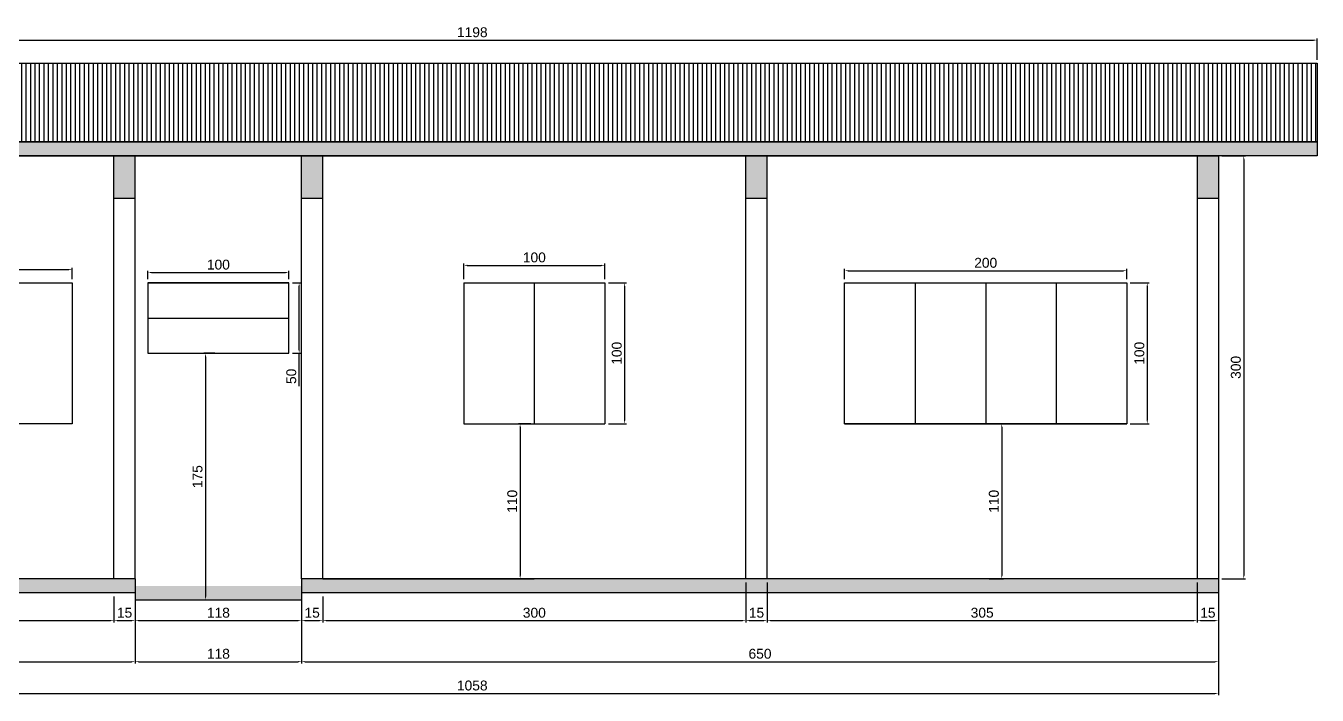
# Model space of a CAD drawing. Header units: millimetres. Extents: x -4297 to -1198, y -429 to 1112.
# Drawn here: x -3728 to -2812, y -271 to 204 of the extents above; entities that cross this region are included whole.
import ezdxf

# ---------------------------------------------------------------- set-up
doc = ezdxf.new("R2010")
doc.units = ezdxf.units.MM
doc.layers.add('AMARELA', color=50, linetype='Continuous')
doc.styles.get("Standard").update_dxf_attribs({"font": 'arial.ttf'})
doc.dimstyles.new('Cota', dxfattribs={"dimtxt": 7, "dimasz": 2.5, "dimexe": 1.25, "dimexo": 2.5, "dimgap": 2, "dimtad": 1, "dimtxsty": 'Standard', "dimcen": 2.5, "dimclrd": 256, "dimclre": 256, "dimadec": 0, "dimazin": 0, "dimtfac": 1, "dimtmove": 1, "dimatfit": 3, "dimfxl": 1, "dimlwd": -1, "dimarcsym": 0})

# ---------------------------------------------------------------- blocks, each defined once
blk = doc.blocks.new('*D38')
at = {"layer": 'AMARELA', "lineweight": -2, "transparency": 16777216}
for p, q in [((-4010.21, 179.78), (-4010.21, 194.96)), ((-2812.21, 179.78), (-2812.21, 194.96))]:
    blk.add_line(p, q, dxfattribs=at)
at = {"layer": 'AMARELA', "transparency": 16777216}
blk.add_line((-4007.71, 193.71), (-2814.71, 193.71), dxfattribs=at)
for points in [[(-4007.71, 194.12), (-4007.71, 193.29), (-4010.21, 193.71)], [(-2814.71, 194.12), (-2814.71, 193.29), (-2812.21, 193.71)]]:
    blk.add_solid(points, dxfattribs=at)
at = {"layer": 'Defpoints', "color": 0, "transparency": 16777216}
for p in [(-2812.21, 193.71), (-4010.21, 177.28), (-2812.21, 177.28)]:
    blk.add_point(p, dxfattribs=at)
at = {"layer": 'AMARELA', "color": 0, "transparency": 16777216, "insert": (-3411.21, 199.28), "char_height": 7, "attachment_point": 5}
blk.add_mtext('1198', dxfattribs=at)
blk = doc.blocks.new('*D39')
at = {"layer": 'AMARELA', "lineweight": -2, "transparency": 16777216}
for p, q in [((-3894.88, 24.13), (-3894.88, 32.19)), ((-3694.88, 24.13), (-3694.88, 32.19))]:
    blk.add_line(p, q, dxfattribs=at)
at = {"layer": 'AMARELA', "transparency": 16777216}
blk.add_line((-3892.38, 30.94), (-3697.38, 30.94), dxfattribs=at)
for points in [[(-3892.38, 31.36), (-3892.38, 30.52), (-3894.88, 30.94)], [(-3697.38, 31.36), (-3697.38, 30.52), (-3694.88, 30.94)]]:
    blk.add_solid(points, dxfattribs=at)
at = {"layer": 'Defpoints', "color": 0, "transparency": 16777216}
for p in [(-3694.88, 30.94), (-3894.88, 21.63), (-3694.88, 21.63)]:
    blk.add_point(p, dxfattribs=at)
at = {"layer": 'AMARELA', "color": 0, "transparency": 16777216, "insert": (-3794.88, 36.51), "char_height": 7, "attachment_point": 5}
blk.add_mtext('200', dxfattribs=at)
blk = doc.blocks.new('*D42')
at = {"layer": 'AMARELA', "lineweight": -2, "transparency": 16777216}
for p, q in [((-3593.71, -28.37), (-3601.63, -28.37)), ((-3593.71, -203.37), (-3601.63, -203.37))]:
    blk.add_line(p, q, dxfattribs=at)
at = {"layer": 'AMARELA', "transparency": 16777216}
blk.add_line((-3600.38, -30.87), (-3600.38, -200.87), dxfattribs=at)
for points in [[(-3600.8, -30.87), (-3599.97, -30.87), (-3600.38, -28.37)], [(-3600.8, -200.87), (-3599.97, -200.87), (-3600.38, -203.37)]]:
    blk.add_solid(points, dxfattribs=at)
at = {"layer": 'Defpoints', "color": 0, "transparency": 16777216}
for p in [(-3591.21, -28.37), (-3600.38, -203.37), (-3591.21, -203.37)]:
    blk.add_point(p, dxfattribs=at)
at = {"layer": 'AMARELA', "color": 0, "transparency": 16777216, "insert": (-3605.96, -115.87), "char_height": 7, "attachment_point": 5, "rotation": 90}
blk.add_mtext('175', dxfattribs=at)
blk = doc.blocks.new('*D43')
at = {"layer": 'AMARELA', "lineweight": -2, "transparency": 16777216}
for p, q in [((-3641.21, 24.13), (-3641.21, 30.14)), ((-3541.21, 24.13), (-3541.21, 30.14))]:
    blk.add_line(p, q, dxfattribs=at)
at = {"layer": 'AMARELA', "transparency": 16777216}
blk.add_line((-3638.71, 28.89), (-3543.71, 28.89), dxfattribs=at)
for points in [[(-3638.71, 29.31), (-3638.71, 28.48), (-3641.21, 28.89)], [(-3543.71, 29.31), (-3543.71, 28.48), (-3541.21, 28.89)]]:
    blk.add_solid(points, dxfattribs=at)
at = {"layer": 'Defpoints', "color": 0, "transparency": 16777216}
for p in [(-3541.21, 28.89), (-3641.21, 21.63), (-3541.21, 21.63)]:
    blk.add_point(p, dxfattribs=at)
at = {"layer": 'AMARELA', "color": 0, "transparency": 16777216, "insert": (-3591.21, 34.47), "char_height": 7, "attachment_point": 5}
blk.add_mtext('100', dxfattribs=at)
blk = doc.blocks.new('*D45')
at = {"layer": 'AMARELA', "lineweight": -2, "transparency": 16777216}
for p, q in [((-3417.21, 24.13), (-3417.21, 35.25)), ((-3317.21, 24.13), (-3317.21, 35.25))]:
    blk.add_line(p, q, dxfattribs=at)
at = {"layer": 'AMARELA', "transparency": 16777216}
blk.add_line((-3414.71, 34), (-3319.71, 34), dxfattribs=at)
for points in [[(-3414.71, 34.42), (-3414.71, 33.58), (-3417.21, 34)], [(-3319.71, 34.42), (-3319.71, 33.58), (-3317.21, 34)]]:
    blk.add_solid(points, dxfattribs=at)
at = {"layer": 'Defpoints', "color": 0, "transparency": 16777216}
for p in [(-3317.21, 34), (-3417.21, 21.63), (-3317.21, 21.63)]:
    blk.add_point(p, dxfattribs=at)
at = {"layer": 'AMARELA', "color": 0, "transparency": 16777216, "insert": (-3367.21, 39.57), "char_height": 7, "attachment_point": 5}
blk.add_mtext('100', dxfattribs=at)
blk = doc.blocks.new('*D46')
at = {"layer": 'AMARELA', "lineweight": -2, "transparency": 16777216}
for p, q in [((-3314.71, 21.63), (-3301.93, 21.63)), ((-3314.71, -78.37), (-3301.93, -78.37))]:
    blk.add_line(p, q, dxfattribs=at)
at = {"layer": 'AMARELA', "transparency": 16777216}
blk.add_line((-3303.18, 19.13), (-3303.18, -75.87), dxfattribs=at)
for points in [[(-3303.59, 19.13), (-3302.76, 19.13), (-3303.18, 21.63)], [(-3303.59, -75.87), (-3302.76, -75.87), (-3303.18, -78.37)]]:
    blk.add_solid(points, dxfattribs=at)
at = {"layer": 'Defpoints', "color": 0, "transparency": 16777216}
for p in [(-3317.21, 21.63), (-3317.21, -78.37), (-3303.18, -78.37)]:
    blk.add_point(p, dxfattribs=at)
at = {"layer": 'AMARELA', "color": 0, "transparency": 16777216, "insert": (-3308.75, -28.37), "char_height": 7, "attachment_point": 5, "rotation": 90}
blk.add_mtext('100', dxfattribs=at)
blk = doc.blocks.new('*D47')
at = {"layer": 'AMARELA', "lineweight": -2, "transparency": 16777216}
for p, q in [((-3369.71, -78.37), (-3378.52, -78.37)), ((-3369.71, -188.37), (-3378.52, -188.37))]:
    blk.add_line(p, q, dxfattribs=at)
at = {"layer": 'AMARELA', "transparency": 16777216}
blk.add_line((-3377.27, -80.87), (-3377.27, -185.87), dxfattribs=at)
for points in [[(-3377.68, -80.87), (-3376.85, -80.87), (-3377.27, -78.37)], [(-3377.68, -185.87), (-3376.85, -185.87), (-3377.27, -188.37)]]:
    blk.add_solid(points, dxfattribs=at)
at = {"layer": 'Defpoints', "color": 0, "transparency": 16777216}
for p in [(-3367.21, -78.37), (-3377.27, -188.37), (-3367.21, -188.37)]:
    blk.add_point(p, dxfattribs=at)
at = {"layer": 'AMARELA', "color": 0, "transparency": 16777216, "insert": (-3382.84, -133.37), "char_height": 7, "attachment_point": 5, "rotation": 90}
blk.add_mtext('110', dxfattribs=at)
blk = doc.blocks.new('*D48')
at = {"layer": 'AMARELA', "lineweight": -2, "transparency": 16777216}
for p, q in [((-3147.21, 24.13), (-3147.21, 31.44)), ((-2947.21, 24.13), (-2947.21, 31.44))]:
    blk.add_line(p, q, dxfattribs=at)
at = {"layer": 'AMARELA', "transparency": 16777216}
blk.add_line((-3144.71, 30.19), (-2949.71, 30.19), dxfattribs=at)
for points in [[(-3144.71, 30.6), (-3144.71, 29.77), (-3147.21, 30.19)], [(-2949.71, 30.6), (-2949.71, 29.77), (-2947.21, 30.19)]]:
    blk.add_solid(points, dxfattribs=at)
at = {"layer": 'Defpoints', "color": 0, "transparency": 16777216}
for p in [(-2947.21, 30.19), (-3147.21, 21.63), (-2947.21, 21.63)]:
    blk.add_point(p, dxfattribs=at)
at = {"layer": 'AMARELA', "color": 0, "transparency": 16777216, "insert": (-3047.21, 35.76), "char_height": 7, "attachment_point": 5}
blk.add_mtext('200', dxfattribs=at)
blk = doc.blocks.new('*D49')
at = {"layer": 'AMARELA', "lineweight": -2, "transparency": 16777216}
for p, q in [((-2944.71, 21.63), (-2931.43, 21.63)), ((-2944.71, -78.37), (-2931.43, -78.37))]:
    blk.add_line(p, q, dxfattribs=at)
at = {"layer": 'AMARELA', "transparency": 16777216}
blk.add_line((-2932.68, 19.13), (-2932.68, -75.87), dxfattribs=at)
for points in [[(-2933.09, 19.13), (-2932.26, 19.13), (-2932.68, 21.63)], [(-2933.09, -75.87), (-2932.26, -75.87), (-2932.68, -78.37)]]:
    blk.add_solid(points, dxfattribs=at)
at = {"layer": 'Defpoints', "color": 0, "transparency": 16777216}
for p in [(-2947.21, 21.63), (-2947.21, -78.37), (-2932.68, -78.37)]:
    blk.add_point(p, dxfattribs=at)
at = {"layer": 'AMARELA', "color": 0, "transparency": 16777216, "insert": (-2938.25, -28.37), "char_height": 7, "attachment_point": 5, "rotation": 90}
blk.add_mtext('100', dxfattribs=at)
blk = doc.blocks.new('*D50')
at = {"layer": 'AMARELA', "lineweight": -2, "transparency": 16777216}
for p, q in [((-3044.71, -78.37), (-3034.59, -78.37)), ((-3044.71, -188.37), (-3034.59, -188.37))]:
    blk.add_line(p, q, dxfattribs=at)
at = {"layer": 'AMARELA', "transparency": 16777216}
blk.add_line((-3035.84, -80.87), (-3035.84, -185.87), dxfattribs=at)
for points in [[(-3036.26, -80.87), (-3035.42, -80.87), (-3035.84, -78.37)], [(-3036.26, -185.87), (-3035.42, -185.87), (-3035.84, -188.37)]]:
    blk.add_solid(points, dxfattribs=at)
at = {"layer": 'Defpoints', "color": 0, "transparency": 16777216}
for p in [(-3047.21, -78.37), (-3047.21, -188.37), (-3035.84, -188.37)]:
    blk.add_point(p, dxfattribs=at)
at = {"layer": 'AMARELA', "color": 0, "transparency": 16777216, "insert": (-3041.41, -133.37), "char_height": 7, "attachment_point": 5, "rotation": 90}
blk.add_mtext('110', dxfattribs=at)
blk = doc.blocks.new('*D51')
at = {"layer": 'AMARELA', "lineweight": -2, "transparency": 16777216}
for p, q in [((-2879.71, 111.63), (-2863.02, 111.63)), ((-2879.71, -188.37), (-2863.02, -188.37))]:
    blk.add_line(p, q, dxfattribs=at)
at = {"layer": 'AMARELA', "transparency": 16777216}
blk.add_line((-2864.27, 109.13), (-2864.27, -185.87), dxfattribs=at)
for points in [[(-2864.69, 109.13), (-2863.85, 109.13), (-2864.27, 111.63)], [(-2864.69, -185.87), (-2863.85, -185.87), (-2864.27, -188.37)]]:
    blk.add_solid(points, dxfattribs=at)
at = {"layer": 'Defpoints', "color": 0, "transparency": 16777216}
for p in [(-2882.21, 111.63), (-2882.21, -188.37), (-2864.27, -188.37)]:
    blk.add_point(p, dxfattribs=at)
at = {"layer": 'AMARELA', "color": 0, "transparency": 16777216, "insert": (-2869.85, -38.37), "char_height": 7, "attachment_point": 5, "rotation": 90}
blk.add_mtext('300', dxfattribs=at)
blk = doc.blocks.new('*D53')
at = {"layer": 'AMARELA', "lineweight": -2, "transparency": 16777216}
for p, q in [((-3925.21, -200.87), (-3925.21, -219.23)), ((-3665.21, -200.87), (-3665.21, -219.23))]:
    blk.add_line(p, q, dxfattribs=at)
at = {"layer": 'AMARELA', "transparency": 16777216}
blk.add_line((-3922.71, -217.98), (-3667.71, -217.98), dxfattribs=at)
for points in [[(-3922.71, -217.57), (-3922.71, -218.4), (-3925.21, -217.98)], [(-3667.71, -217.57), (-3667.71, -218.4), (-3665.21, -217.98)]]:
    blk.add_solid(points, dxfattribs=at)
at = {"layer": 'Defpoints', "color": 0, "transparency": 16777216}
for p in [(-3925.21, -198.37), (-3665.21, -198.37), (-3665.21, -217.98)]:
    blk.add_point(p, dxfattribs=at)
at = {"layer": 'AMARELA', "color": 0, "transparency": 16777216, "insert": (-3795.21, -212.41), "char_height": 7, "attachment_point": 5}
blk.add_mtext('260', dxfattribs=at)
blk = doc.blocks.new('*D54')
at = {"layer": 'AMARELA', "lineweight": -2, "transparency": 16777216}
for p, q in [((-3665.21, -200.87), (-3665.21, -219.23)), ((-3650.21, -200.87), (-3650.21, -219.23))]:
    blk.add_line(p, q, dxfattribs=at)
at = {"layer": 'AMARELA', "transparency": 16777216}
blk.add_line((-3662.71, -217.98), (-3652.71, -217.98), dxfattribs=at)
for points in [[(-3662.71, -217.57), (-3662.71, -218.4), (-3665.21, -217.98)], [(-3652.71, -217.57), (-3652.71, -218.4), (-3650.21, -217.98)]]:
    blk.add_solid(points, dxfattribs=at)
at = {"layer": 'Defpoints', "color": 0, "transparency": 16777216}
for p in [(-3665.21, -198.37), (-3650.21, -198.37), (-3650.21, -217.98)]:
    blk.add_point(p, dxfattribs=at)
at = {"layer": 'AMARELA', "color": 0, "transparency": 16777216, "insert": (-3657.71, -212.41), "char_height": 7, "attachment_point": 5}
blk.add_mtext('15', dxfattribs=at)
blk = doc.blocks.new('*D55')
at = {"layer": 'AMARELA', "lineweight": -2, "transparency": 16777216}
for p, q in [((-3650.21, -200.87), (-3650.21, -219.23)), ((-3532.21, -200.87), (-3532.21, -219.23))]:
    blk.add_line(p, q, dxfattribs=at)
at = {"layer": 'AMARELA', "transparency": 16777216}
blk.add_line((-3647.71, -217.98), (-3534.71, -217.98), dxfattribs=at)
for points in [[(-3647.71, -217.57), (-3647.71, -218.4), (-3650.21, -217.98)], [(-3534.71, -217.57), (-3534.71, -218.4), (-3532.21, -217.98)]]:
    blk.add_solid(points, dxfattribs=at)
at = {"layer": 'Defpoints', "color": 0, "transparency": 16777216}
for p in [(-3650.21, -198.37), (-3532.21, -198.37), (-3532.21, -217.98)]:
    blk.add_point(p, dxfattribs=at)
at = {"layer": 'AMARELA', "color": 0, "transparency": 16777216, "insert": (-3591.21, -212.41), "char_height": 7, "attachment_point": 5}
blk.add_mtext('118', dxfattribs=at)
blk = doc.blocks.new('*D56')
at = {"layer": 'AMARELA', "lineweight": -2, "transparency": 16777216}
for p, q in [((-3532.21, -200.87), (-3532.21, -219.23)), ((-3517.21, -200.87), (-3517.21, -219.23))]:
    blk.add_line(p, q, dxfattribs=at)
at = {"layer": 'AMARELA', "transparency": 16777216}
blk.add_line((-3529.71, -217.98), (-3519.71, -217.98), dxfattribs=at)
for points in [[(-3529.71, -217.57), (-3529.71, -218.4), (-3532.21, -217.98)], [(-3519.71, -217.57), (-3519.71, -218.4), (-3517.21, -217.98)]]:
    blk.add_solid(points, dxfattribs=at)
at = {"layer": 'Defpoints', "color": 0, "transparency": 16777216}
for p in [(-3532.21, -198.37), (-3517.21, -198.37), (-3517.21, -217.98)]:
    blk.add_point(p, dxfattribs=at)
at = {"layer": 'AMARELA', "color": 0, "transparency": 16777216, "insert": (-3524.71, -212.41), "char_height": 7, "attachment_point": 5}
blk.add_mtext('15', dxfattribs=at)
blk = doc.blocks.new('*D57')
at = {"layer": 'AMARELA', "lineweight": -2, "transparency": 16777216}
for p, q in [((-3217.21, -190.87), (-3217.21, -219.23)), ((-3517.21, -200.87), (-3517.21, -219.23))]:
    blk.add_line(p, q, dxfattribs=at)
at = {"layer": 'AMARELA', "transparency": 16777216}
blk.add_line((-3514.71, -217.98), (-3219.71, -217.98), dxfattribs=at)
for points in [[(-3514.71, -217.57), (-3514.71, -218.4), (-3517.21, -217.98)], [(-3219.71, -217.57), (-3219.71, -218.4), (-3217.21, -217.98)]]:
    blk.add_solid(points, dxfattribs=at)
at = {"layer": 'Defpoints', "color": 0, "transparency": 16777216}
for p in [(-3217.21, -188.37), (-3517.21, -198.37), (-3217.21, -217.98)]:
    blk.add_point(p, dxfattribs=at)
at = {"layer": 'AMARELA', "color": 0, "transparency": 16777216, "insert": (-3367.21, -212.41), "char_height": 7, "attachment_point": 5}
blk.add_mtext('300', dxfattribs=at)
blk = doc.blocks.new('*D58')
at = {"layer": 'AMARELA', "lineweight": -2, "transparency": 16777216}
for p, q in [((-3217.21, -190.87), (-3217.21, -219.23)), ((-3202.21, -190.87), (-3202.21, -219.23))]:
    blk.add_line(p, q, dxfattribs=at)
at = {"layer": 'AMARELA', "transparency": 16777216}
blk.add_line((-3214.71, -217.98), (-3204.71, -217.98), dxfattribs=at)
for points in [[(-3214.71, -217.57), (-3214.71, -218.4), (-3217.21, -217.98)], [(-3204.71, -217.57), (-3204.71, -218.4), (-3202.21, -217.98)]]:
    blk.add_solid(points, dxfattribs=at)
at = {"layer": 'Defpoints', "color": 0, "transparency": 16777216}
for p in [(-3217.21, -188.37), (-3202.21, -188.37), (-3202.21, -217.98)]:
    blk.add_point(p, dxfattribs=at)
at = {"layer": 'AMARELA', "color": 0, "transparency": 16777216, "insert": (-3209.71, -212.41), "char_height": 7, "attachment_point": 5}
blk.add_mtext('15', dxfattribs=at)
blk = doc.blocks.new('*D59')
at = {"layer": 'AMARELA', "lineweight": -2, "transparency": 16777216}
for p, q in [((-3202.21, -190.87), (-3202.21, -219.23)), ((-2897.21, -190.87), (-2897.21, -219.23))]:
    blk.add_line(p, q, dxfattribs=at)
at = {"layer": 'AMARELA', "transparency": 16777216}
blk.add_line((-3199.71, -217.98), (-2899.71, -217.98), dxfattribs=at)
for points in [[(-3199.71, -217.57), (-3199.71, -218.4), (-3202.21, -217.98)], [(-2899.71, -217.57), (-2899.71, -218.4), (-2897.21, -217.98)]]:
    blk.add_solid(points, dxfattribs=at)
at = {"layer": 'Defpoints', "color": 0, "transparency": 16777216}
for p in [(-3202.21, -188.37), (-2897.21, -188.37), (-2897.21, -217.98)]:
    blk.add_point(p, dxfattribs=at)
at = {"layer": 'AMARELA', "color": 0, "transparency": 16777216, "insert": (-3049.71, -212.41), "char_height": 7, "attachment_point": 5}
blk.add_mtext('305', dxfattribs=at)
blk = doc.blocks.new('*D60')
at = {"layer": 'AMARELA', "lineweight": -2, "transparency": 16777216}
for p, q in [((-2897.21, -190.87), (-2897.21, -219.23)), ((-2882.21, -190.87), (-2882.21, -219.23))]:
    blk.add_line(p, q, dxfattribs=at)
at = {"layer": 'AMARELA', "transparency": 16777216}
blk.add_line((-2894.71, -217.98), (-2884.71, -217.98), dxfattribs=at)
for points in [[(-2894.71, -217.57), (-2894.71, -218.4), (-2897.21, -217.98)], [(-2884.71, -217.57), (-2884.71, -218.4), (-2882.21, -217.98)]]:
    blk.add_solid(points, dxfattribs=at)
at = {"layer": 'Defpoints', "color": 0, "transparency": 16777216}
for p in [(-2897.21, -188.37), (-2882.21, -188.37), (-2882.21, -217.98)]:
    blk.add_point(p, dxfattribs=at)
at = {"layer": 'AMARELA', "color": 0, "transparency": 16777216, "insert": (-2889.71, -212.41), "char_height": 7, "attachment_point": 5}
blk.add_mtext('15', dxfattribs=at)
blk = doc.blocks.new('*D61')
at = {"layer": 'AMARELA', "lineweight": -2, "transparency": 16777216}
for p, q in [((-3940.21, -200.87), (-3940.21, -270.85)), ((-2882.21, -200.87), (-2882.21, -270.85))]:
    blk.add_line(p, q, dxfattribs=at)
at = {"layer": 'AMARELA', "transparency": 16777216}
blk.add_line((-3937.71, -269.6), (-2884.71, -269.6), dxfattribs=at)
for points in [[(-3937.71, -269.18), (-3937.71, -270.02), (-3940.21, -269.6)], [(-2884.71, -269.18), (-2884.71, -270.02), (-2882.21, -269.6)]]:
    blk.add_solid(points, dxfattribs=at)
at = {"layer": 'Defpoints', "color": 0, "transparency": 16777216}
for p in [(-3940.21, -198.37), (-2882.21, -198.37), (-2882.21, -269.6)]:
    blk.add_point(p, dxfattribs=at)
at = {"layer": 'AMARELA', "color": 0, "transparency": 16777216, "insert": (-3411.21, -264.03), "char_height": 7, "attachment_point": 5}
blk.add_mtext('1058', dxfattribs=at)
blk = doc.blocks.new('*D62')
at = {"layer": 'AMARELA', "lineweight": -2, "transparency": 16777216}
for p, q in [((-3940.21, -200.87), (-3940.21, -248.34)), ((-3650.21, -200.87), (-3650.21, -248.34))]:
    blk.add_line(p, q, dxfattribs=at)
at = {"layer": 'AMARELA', "transparency": 16777216}
blk.add_line((-3937.71, -247.09), (-3652.71, -247.09), dxfattribs=at)
for points in [[(-3937.71, -246.67), (-3937.71, -247.51), (-3940.21, -247.09)], [(-3652.71, -246.67), (-3652.71, -247.51), (-3650.21, -247.09)]]:
    blk.add_solid(points, dxfattribs=at)
at = {"layer": 'Defpoints', "color": 0, "transparency": 16777216}
for p in [(-3940.21, -198.37), (-3650.21, -198.37), (-3650.21, -247.09)]:
    blk.add_point(p, dxfattribs=at)
at = {"layer": 'AMARELA', "color": 0, "transparency": 16777216, "insert": (-3795.21, -241.52), "char_height": 7, "attachment_point": 5}
blk.add_mtext('290', dxfattribs=at)
blk = doc.blocks.new('*D63')
at = {"layer": 'AMARELA', "lineweight": -2, "transparency": 16777216}
for p, q in [((-3650.21, -200.87), (-3650.21, -248.34)), ((-3532.21, -205.87), (-3532.21, -248.34))]:
    blk.add_line(p, q, dxfattribs=at)
at = {"layer": 'AMARELA', "transparency": 16777216}
blk.add_line((-3647.71, -247.09), (-3534.71, -247.09), dxfattribs=at)
for points in [[(-3647.71, -246.67), (-3647.71, -247.51), (-3650.21, -247.09)], [(-3534.71, -246.67), (-3534.71, -247.51), (-3532.21, -247.09)]]:
    blk.add_solid(points, dxfattribs=at)
at = {"layer": 'Defpoints', "color": 0, "transparency": 16777216}
for p in [(-3650.21, -198.37), (-3532.21, -203.37), (-3532.21, -247.09)]:
    blk.add_point(p, dxfattribs=at)
at = {"layer": 'AMARELA', "color": 0, "transparency": 16777216, "insert": (-3591.21, -241.52), "char_height": 7, "attachment_point": 5}
blk.add_mtext('118', dxfattribs=at)
blk = doc.blocks.new('*D64')
at = {"layer": 'AMARELA', "lineweight": -2, "transparency": 16777216}
for p, q in [((-2882.21, -200.87), (-2882.21, -248.34)), ((-3532.21, -205.87), (-3532.21, -248.34))]:
    blk.add_line(p, q, dxfattribs=at)
at = {"layer": 'AMARELA', "transparency": 16777216}
blk.add_line((-3529.71, -247.09), (-2884.71, -247.09), dxfattribs=at)
for points in [[(-3529.71, -246.67), (-3529.71, -247.51), (-3532.21, -247.09)], [(-2884.71, -246.67), (-2884.71, -247.51), (-2882.21, -247.09)]]:
    blk.add_solid(points, dxfattribs=at)
at = {"layer": 'Defpoints', "color": 0, "transparency": 16777216}
for p in [(-2882.21, -198.37), (-3532.21, -203.37), (-2882.21, -247.09)]:
    blk.add_point(p, dxfattribs=at)
at = {"layer": 'AMARELA', "color": 0, "transparency": 16777216, "insert": (-3207.21, -241.52), "char_height": 7, "attachment_point": 5}
blk.add_mtext('650', dxfattribs=at)
blk = doc.blocks.new('*D65')
at = {"layer": 'AMARELA', "lineweight": -2, "transparency": 16777216}
for p, q in [((-3538.71, 21.63), (-3532.69, 21.63)), ((-3538.71, -28.37), (-3532.69, -28.37))]:
    blk.add_line(p, q, dxfattribs=at)
at = {"layer": 'AMARELA', "transparency": 16777216}
for p, q in [((-3533.94, -25.87), (-3533.94, 19.13)), ((-3533.94, -51.75), (-3533.94, -28.37))]:
    blk.add_line(p, q, dxfattribs=at)
for points in [[(-3534.35, 19.13), (-3533.52, 19.13), (-3533.94, 21.63)], [(-3534.35, -25.87), (-3533.52, -25.87), (-3533.94, -28.37)]]:
    blk.add_solid(points, dxfattribs=at)
at = {"layer": 'Defpoints', "color": 0, "transparency": 16777216}
for p in [(-3541.21, 21.63), (-3533.94, 21.63), (-3541.21, -28.37)]:
    blk.add_point(p, dxfattribs=at)
at = {"layer": 'AMARELA', "color": 0, "transparency": 16777216, "insert": (-3539.51, -44.74), "char_height": 7, "attachment_point": 5, "rotation": 90}
blk.add_mtext('50', dxfattribs=at)

msp = doc.modelspace()

# ---------------------------------------------------------------- hatches: boundary and pattern name
h = msp.add_hatch(color=0)
h.dxf.hatch_style = 1
h.paths.add_polyline_path([(-3650.214, 111.632), (-3665.214, 111.632), (-3665.214, 81.632), (-3650.214, 81.632)])
h.paths.add_polyline_path([(-3517.214, 111.632), (-3532.214, 111.632), (-3532.214, 81.632), (-3517.214, 81.632)])
h.paths.add_polyline_path([(-3217.214, 81.632), (-3202.214, 81.632), (-3202.214, 111.632), (-3217.214, 111.632)])
h.paths.add_polyline_path([(-2897.214, 81.632), (-2882.214, 81.632), (-2882.214, 111.632), (-2897.214, 111.632)])
h = msp.add_hatch(color=0)
h.dxf.hatch_style = 1
h.paths.add_polyline_path([(-3650.214, -198.368), (-3650.214, -188.368), (-3940.214, -188.368), (-3940.214, -198.368)])
h.paths.add_polyline_path([(-3532.214, -188.368), (-3532.214, -198.368), (-2882.214, -198.368), (-2882.214, -188.368)])
h = msp.add_hatch(color=0)
h.dxf.hatch_style = 1
h.paths.add_polyline_path([(-3532.214, -193.368), (-3650.214, -193.368), (-3650.214, -203.368), (-3532.214, -203.368)])
at = {"layer": 'AMARELA'}
h = msp.add_hatch(dxfattribs=at)
h.set_pattern_fill('LINE', color=0, angle=90)
h.set_pattern_definition([(90, (0, 518.5583), (-3.175, 2e-16), [])])
h.paths.add_polyline_path([(-2812.214, 177.282), (-4010.214, 177.282), (-4010.214, 121.632), (-2812.214, 121.632)])
h = msp.add_hatch(color=0, dxfattribs=at)
h.dxf.hatch_style = 1
h.paths.add_polyline_path([(-4010.214, 121.632), (-4010.214, 111.632), (-2812.214, 111.632), (-2812.214, 121.632)])

# ---------------------------------------------------------------- linework, layer by layer
for p, q in [((-3940.214, 111.632), (-2882.214, 111.632)), ((-3665.214, -188.368), (-3665.214, 111.632)), ((-3650.214, -188.368), (-3650.214, 111.632)), ((-3532.214, -188.368), (-3532.214, 111.632)), ((-3517.214, -188.368), (-3517.214, 111.632)), ((-3217.214, -188.368), (-3217.214, 111.632)), ((-3202.214, -188.368), (-3202.214, 111.632)), ((-2897.214, 111.632), (-2897.214, -188.368)), ((-2882.214, 111.632), (-2882.214, -198.368)), ((-3665.214, 81.632), (-3650.214, 81.632)), ((-3532.214, 81.632), (-3517.214, 81.632)), ((-3217.214, 81.632), (-3202.214, 81.632)), ((-2897.214, 81.632), (-2882.214, 81.632)), ((-3641.214, 21.632), (-3541.214, 21.632)), ((-3417.214, 21.632), (-3417.214, -78.368)), ((-3417.214, 21.632), (-3317.214, 21.632)), ((-3367.214, 21.632), (-3367.214, -78.368)), ((-3317.214, 21.632), (-3317.214, -78.368)), ((-3147.214, 21.632), (-2947.214, 21.632)), ((-3097.214, 21.632), (-3097.214, -78.368)), ((-3047.214, 21.632), (-3047.214, -78.368)), ((-2997.214, 21.632), (-2997.214, -78.368)), ((-3641.214, -3.368), (-3541.214, -3.368)), ((-3417.214, -78.368), (-3317.214, -78.368)), ((-3147.214, -78.368), (-2947.214, -78.368)), ((-3650.214, -188.368), (-3940.214, -188.368)), ((-3650.214, -188.368), (-3650.214, -198.368)), ((-2882.214, -188.368), (-3532.214, -188.368)), ((-3532.214, -188.368), (-3532.214, -198.368)), ((-3517.214, -188.368), (-3367.214, -188.368)), ((-2897.214, -188.368), (-3047.214, -188.368)), ((-3650.214, -198.368), (-3940.214, -198.368)), ((-3650.214, -198.368), (-3650.214, -203.368)), ((-2882.214, -198.368), (-3532.214, -198.368)), ((-3532.214, -198.368), (-3532.214, -203.368)), ((-3532.214, -203.368), (-3650.214, -203.368))]:
    msp.add_line(p, q)
for points in [[(-4010.214, 177.282), (-2812.214, 177.282), (-2812.214, 121.632), (-4010.214, 121.632)], [(-4010.214, 121.632), (-2812.214, 121.632), (-2812.214, 111.632), (-4010.214, 111.632)], [(-3894.881, 21.632), (-3694.881, 21.632), (-3694.881, -78.368), (-3894.881, -78.368)], [(-3641.214, -28.368), (-3541.214, -28.368), (-3541.214, 21.632), (-3641.214, 21.632)], [(-3147.214, 21.632), (-2947.214, 21.632), (-2947.214, -78.368), (-3147.214, -78.368)]]:
    msp.add_lwpolyline(points, close=True)

# ---------------------------------------------------------------- dimensions: what is measured, and where the dimension line sits
for base, p1, p2, picture, middle in [((-2812.214, 193.707), (-4010.214, 177.282), (-2812.214, 177.282), '*D38', (-3411.214, 199.281)), ((-3694.881, 30.938), (-3894.881, 21.632), (-3694.881, 21.632), '*D39', (-3794.881, 36.512)), ((-3541.214, 28.893), (-3641.214, 21.632), (-3541.214, 21.632), '*D43', (-3591.214, 34.467)), ((-3317.214, 34), (-3417.214, 21.632), (-3317.214, 21.632), '*D45', (-3367.214, 39.574)), ((-2947.214, 30.187), (-3147.214, 21.632), (-2947.214, 21.632), '*D48', (-3047.214, 35.761)), ((-2882.214, -269.6), (-3940.214, -198.368), (-2882.214, -198.368), '*D61', (-3411.214, -264.026)), ((-3650.214, -247.091), (-3940.214, -198.368), (-3650.214, -198.368), '*D62', (-3795.214, -241.517))]:
    dim = msp.add_linear_dim(base=base, p1=p1, p2=p2, dimstyle='Cota', dxfattribs=at)
    dim.commit()
    dim.dimension.update_dxf_attribs({"geometry": picture, "text_midpoint": middle})
for base, p1, p2, picture, middle in [((-2864.271, -188.368), (-2882.214, 111.632), (-2882.214, -188.368), '*D51', (-2869.848, -38.368)), ((-3303.175, -78.368), (-3317.214, 21.632), (-3317.214, -78.368), '*D46', (-3308.749, -28.368)), ((-2932.678, -78.368), (-2947.214, 21.632), (-2947.214, -78.368), '*D49', (-2938.252, -28.368)), ((-3600.385, -203.368), (-3591.214, -28.368), (-3591.214, -203.368), '*D42', (-3605.959, -115.868)), ((-3377.268, -188.368), (-3367.214, -78.368), (-3367.214, -188.368), '*D47', (-3382.842, -133.368)), ((-3035.84, -188.368), (-3047.214, -78.368), (-3047.214, -188.368), '*D50', (-3041.414, -133.368))]:
    dim = msp.add_linear_dim(base=base, p1=p1, p2=p2, angle=90, dimstyle='Cota', dxfattribs=at)
    dim.commit()
    dim.dimension.update_dxf_attribs({"geometry": picture, "text_midpoint": middle})
dim = msp.add_linear_dim(base=(-3533.937, 21.632), p1=(-3541.214, -28.368), p2=(-3541.214, 21.632), angle=90, dimstyle='Cota', dxfattribs=at)
dim.commit()
dim.dimension.update_dxf_attribs({"geometry": '*D65', "text_midpoint": (-3539.511, -44.744), "dimtype": 160})
for base, p1, p2, picture, middle in [((-3217.214, -217.983), (-3517.214, -198.368), (-3217.214, -188.368), '*D57', (-3367.214, -212.407)), ((-3202.214, -217.983), (-3217.214, -188.368), (-3202.214, -188.368), '*D58', (-3209.714, -212.409)), ((-2897.214, -217.983), (-3202.214, -188.368), (-2897.214, -188.368), '*D59', (-3049.714, -212.407)), ((-2882.214, -217.983), (-2897.214, -188.368), (-2882.214, -188.368), '*D60', (-2889.714, -212.409)), ((-3665.214, -217.983), (-3925.214, -198.368), (-3665.214, -198.368), '*D53', (-3795.214, -212.409)), ((-3650.214, -217.983), (-3665.214, -198.368), (-3650.214, -198.368), '*D54', (-3657.714, -212.409)), ((-3532.214, -217.983), (-3650.214, -198.368), (-3532.214, -198.368), '*D55', (-3591.214, -212.409)), ((-3532.214, -247.091), (-3650.214, -198.368), (-3532.214, -203.368), '*D63', (-3591.214, -241.517)), ((-3517.214, -217.983), (-3532.214, -198.368), (-3517.214, -198.368), '*D56', (-3524.714, -212.409)), ((-2882.214, -247.091), (-3532.214, -203.368), (-2882.214, -198.368), '*D64', (-3207.214, -241.517))]:
    dim = msp.add_linear_dim(base=base, p1=p1, p2=p2, dimstyle='Cota', override={"dimtmove": 1}, dxfattribs=at)
    dim.commit()
    dim.dimension.update_dxf_attribs({"geometry": picture, "text_midpoint": middle})

doc.saveas('drawing.dxf')
